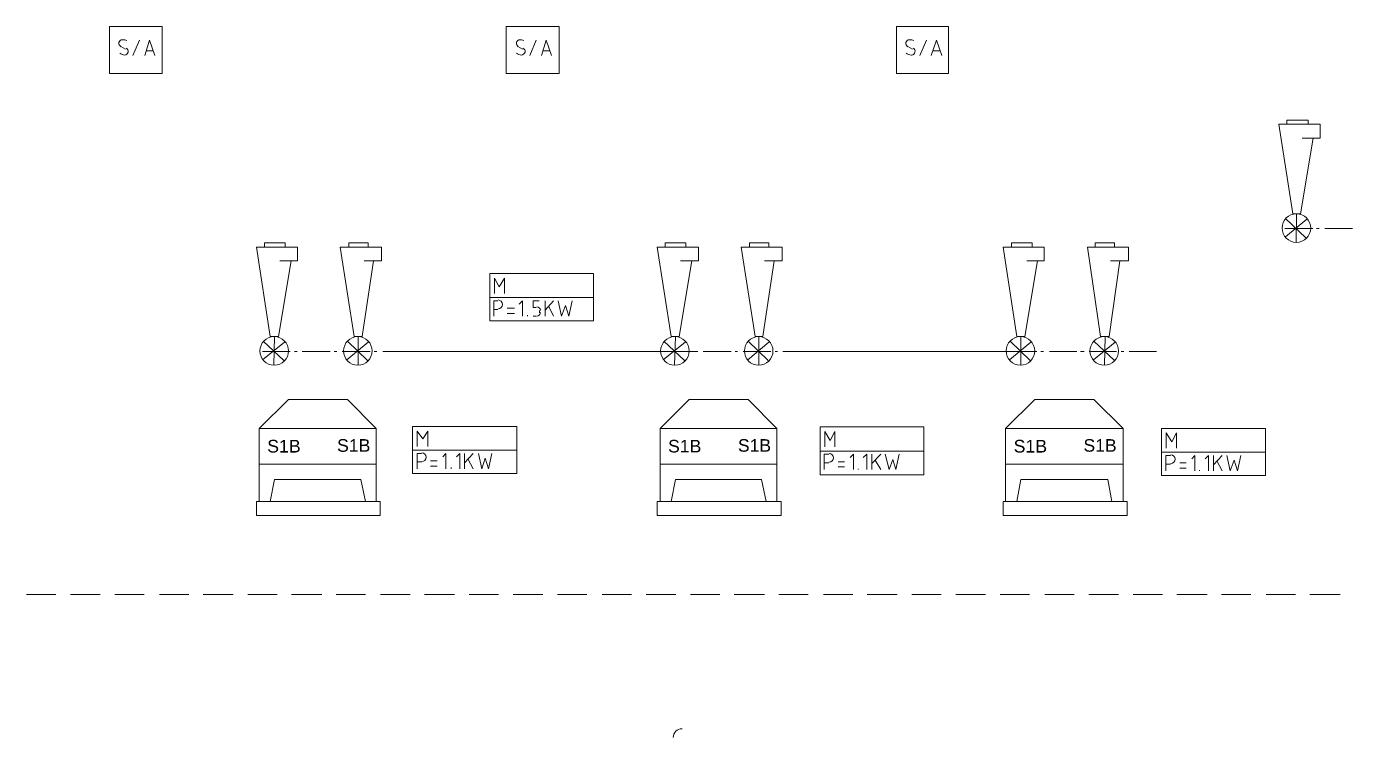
# Model space of a CAD drawing. Header units: millimetres. Extents: x 7 to 416, y 7 to 290.
# Drawn here: x 118.7 to 203.2, y 83.1 to 128.4 of the extents above; entities that cross this region are included whole.
import ezdxf

# ---------------------------------------------------------------- set-up
doc = ezdxf.new("R2010")
doc.units = ezdxf.units.MM
doc.header["$MEASUREMENT"] = 0
doc.layers.get('0').update_dxf_attribs({"linetype": 'CONTINUOUS'})
doc.styles.add('Arial$001', font='arial.ttf', dxfattribs={"height": 1.786464})

msp = doc.modelspace()

# ---------------------------------------------------------------- linework, layer by layer
at = {"color": 0, "linetype": 'Continuous', "lineweight": 15, "true_color": 0x000003}
for points in [[(124.015, 125.405), (127.357, 125.405), (127.357, 128.4), (124.015, 128.4)], [(149.298, 125.405), (152.657, 125.405), (152.657, 128.4), (149.298, 128.4)], [(174.167, 125.405), (177.476, 125.405), (177.476, 128.4), (174.167, 128.4)]]:
    msp.add_lwpolyline(points, close=True, dxfattribs=at)
for points in [[(124.726, 127.126), (125.024, 126.96), (125.024, 126.96)], [(125.504, 126.546), (125.918, 127.523), (125.918, 127.523)], [(126.265, 126.546), (126.563, 127.523), (126.894, 126.546)], [(126.811, 126.844), (126.348, 126.844), (126.348, 126.844)], [(150.026, 127.126), (150.324, 126.96), (150.324, 126.96)], [(150.787, 126.546), (151.201, 127.523), (151.201, 127.523)], [(151.548, 126.546), (151.846, 127.523), (152.177, 126.546)], [(152.094, 126.844), (151.631, 126.844), (151.631, 126.844)], [(174.895, 127.126), (175.176, 126.96), (175.176, 126.96)], [(175.656, 126.546), (176.07, 127.523), (176.07, 127.523)], [(176.368, 126.546), (176.715, 127.523), (177.046, 126.546)], [(176.963, 126.844), (176.5, 126.844), (176.5, 126.844)]]:
    msp.add_lwpolyline(points, dxfattribs=at)
at = {"color": 0, "linetype": 'Continuous', "lineweight": 5, "true_color": 0x000007}
for points in [[(199.417, 116.453), (198.523, 122.178), (200.806, 122.178)], [(199.036, 122.426), (199.036, 122.178), (199.036, 122.178)], [(199.036, 122.426), (200.393, 122.426), (200.393, 122.426)], [(200.806, 122.178), (201.154, 122.178), (201.154, 121.285), (200.012, 121.285)], [(200.393, 122.426), (200.393, 122.178), (200.393, 122.178)], [(200.724, 121.285), (199.913, 116.453), (199.417, 116.453)], [(198.953, 116.155), (200.26, 114.931), (200.26, 114.931)], [(200.31, 116.122), (198.953, 114.981), (198.953, 114.981)], [(199.632, 114.633), (199.665, 116.453), (199.665, 116.453)], [(200.691, 115.527), (198.904, 115.527), (198.904, 115.527)], [(201.104, 115.527), (200.939, 115.527), (200.939, 115.527)], [(203.222, 115.527), (201.452, 115.527), (201.452, 115.527)], [(134.257, 108.627), (133.38, 114.335), (135.663, 114.335)], [(133.876, 114.6), (133.876, 114.335), (133.876, 114.335)], [(133.876, 114.6), (135.2, 114.6), (135.2, 114.6)], [(135.663, 114.335), (135.994, 114.335), (135.994, 113.458), (134.853, 113.458)], [(135.2, 114.6), (135.2, 114.335), (135.2, 114.335)], [(139.602, 108.627), (138.708, 114.335), (141.008, 114.335)], [(139.271, 114.6), (139.271, 114.335), (139.271, 114.335)], [(139.271, 114.6), (140.495, 114.6), (140.495, 114.6)], [(141.008, 114.335), (141.339, 114.335), (141.339, 113.458), (140.23, 113.458)], [(140.495, 114.6), (140.495, 114.335), (140.495, 114.335)], [(159.805, 108.627), (158.911, 114.335), (161.211, 114.335)], [(159.424, 114.6), (159.424, 114.335), (159.424, 114.335)], [(159.424, 114.6), (160.731, 114.6), (160.731, 114.6)], [(161.211, 114.335), (161.542, 114.335), (161.542, 113.458), (160.4, 113.458)], [(160.731, 114.6), (160.731, 114.335), (160.731, 114.335)], [(165.149, 108.627), (164.256, 114.335), (166.539, 114.335)], [(164.802, 114.6), (164.802, 114.335), (164.802, 114.335)], [(164.802, 114.6), (166.026, 114.6), (166.026, 114.6)], [(166.539, 114.335), (166.886, 114.335), (166.886, 113.458), (165.745, 113.458)], [(166.026, 114.6), (166.026, 114.335), (166.026, 114.335)], [(181.828, 108.627), (180.951, 114.335), (183.234, 114.335)], [(181.497, 114.6), (181.497, 114.335), (181.497, 114.335)], [(181.497, 114.6), (182.804, 114.6), (182.804, 114.6)], [(183.234, 114.335), (183.565, 114.335), (183.565, 113.458), (182.473, 113.458)], [(182.804, 114.6), (182.804, 114.335), (182.804, 114.335)], [(187.172, 108.627), (186.328, 114.335), (188.612, 114.335)], [(186.825, 114.6), (186.825, 114.335), (186.825, 114.335)], [(186.825, 114.6), (188.066, 114.6), (188.066, 114.6)], [(188.612, 114.335), (188.943, 114.335), (188.943, 113.458), (187.801, 113.458)], [(188.066, 114.6), (188.066, 114.335), (188.066, 114.335)], [(135.581, 113.458), (134.77, 108.627), (134.257, 108.627)], [(140.826, 113.458), (140.114, 108.627), (139.602, 108.627)], [(161.128, 113.458), (160.318, 108.627), (159.805, 108.627)], [(166.374, 113.458), (165.645, 108.627), (165.149, 108.627)], [(183.152, 113.458), (182.341, 108.627), (181.828, 108.627)], [(188.397, 113.458), (187.718, 108.627), (187.172, 108.627)], [(135.151, 108.279), (133.761, 107.138), (133.761, 107.138)], [(133.794, 108.329), (135.117, 107.104), (135.117, 107.104)], [(134.472, 106.807), (134.522, 108.627), (134.522, 108.627)], [(140.495, 108.279), (139.138, 107.138), (139.138, 107.138)], [(139.171, 108.329), (140.445, 107.104), (140.445, 107.104)], [(139.85, 106.807), (139.85, 108.627), (139.85, 108.627)], [(160.698, 108.279), (159.292, 107.138), (159.292, 107.138)], [(159.341, 108.329), (160.648, 107.104), (160.648, 107.104)], [(160.02, 106.807), (160.069, 108.627), (160.069, 108.627)], [(166.026, 108.279), (164.686, 107.138), (164.686, 107.138)], [(164.719, 108.329), (165.993, 107.104), (165.993, 107.104)], [(165.397, 106.807), (165.397, 108.627), (165.397, 108.627)], [(182.721, 108.279), (181.364, 107.138), (181.364, 107.138)], [(181.414, 108.329), (182.688, 107.104), (182.688, 107.104)], [(182.093, 106.807), (182.093, 108.627), (182.093, 108.627)], [(188.099, 108.279), (186.709, 107.138), (186.709, 107.138)], [(186.742, 108.329), (188.066, 107.104), (188.066, 107.104)], [(187.42, 106.807), (187.47, 108.627), (187.47, 108.627)], [(135.531, 107.684), (133.761, 107.684), (133.761, 107.684)], [(135.961, 107.684), (135.796, 107.684), (135.796, 107.684)], [(138.079, 107.684), (136.292, 107.684), (136.292, 107.684)], [(138.493, 107.684), (138.327, 107.684), (138.327, 107.684)], [(140.611, 107.684), (138.84, 107.684), (138.84, 107.684)], [(141.041, 107.684), (140.876, 107.684), (140.876, 107.684)], [(161.509, 107.684), (141.422, 107.684), (141.422, 107.684)], [(161.079, 107.684), (159.292, 107.684), (159.292, 107.684)], [(161.509, 107.684), (161.327, 107.684), (161.327, 107.684)], [(163.627, 107.684), (161.84, 107.684), (161.84, 107.684)], [(164.04, 107.684), (163.875, 107.684), (163.875, 107.684)], [(166.158, 107.684), (164.388, 107.684), (164.388, 107.684)], [(166.589, 107.684), (166.423, 107.684), (166.423, 107.684)], [(181.364, 107.684), (166.92, 107.684), (166.92, 107.684)], [(183.102, 107.684), (181.364, 107.684), (181.364, 107.684)], [(183.532, 107.684), (183.367, 107.684), (183.367, 107.684)], [(185.65, 107.684), (183.913, 107.684), (183.913, 107.684)], [(186.113, 107.684), (185.898, 107.684), (185.898, 107.684)], [(188.182, 107.684), (186.444, 107.684), (186.444, 107.684)], [(188.661, 107.684), (188.479, 107.684), (188.479, 107.684)], [(190.73, 107.684), (188.992, 107.684), (188.992, 107.684)], [(133.546, 102.769), (135.415, 104.606), (135.415, 104.606)], [(135.415, 104.606), (139.171, 104.606), (139.171, 104.606)], [(141.008, 102.769), (139.171, 104.606), (139.171, 104.606)], [(159.093, 102.769), (160.946, 104.606), (160.946, 104.606)], [(160.946, 104.606), (164.719, 104.606), (164.719, 104.606)], [(166.539, 102.769), (164.719, 104.606), (164.719, 104.606)], [(181.116, 102.769), (182.969, 104.606), (182.969, 104.606)], [(182.969, 104.606), (186.742, 104.606), (186.742, 104.606)], [(188.612, 102.769), (186.742, 104.606), (186.742, 104.606)], [(133.546, 98.12), (133.546, 102.769), (141.008, 102.769), (141.008, 98.12)], [(159.093, 98.12), (159.093, 102.769), (166.539, 102.769), (166.539, 98.12)], [(181.116, 98.12), (181.116, 102.769), (188.612, 102.769), (188.612, 98.12)], [(133.546, 100.486), (141.008, 100.486), (141.008, 100.486)], [(159.093, 100.486), (166.539, 100.486), (166.539, 100.486)], [(181.116, 100.486), (188.612, 100.486), (188.612, 100.486)], [(134.522, 99.51), (134.257, 98.12), (134.257, 98.12)], [(134.522, 99.51), (140.032, 99.51), (140.032, 99.51)], [(140.032, 99.51), (140.33, 98.12), (140.33, 98.12)], [(160.069, 99.51), (159.805, 98.12), (159.805, 98.12)], [(160.069, 99.51), (165.563, 99.51), (165.563, 99.51)], [(165.563, 99.51), (165.861, 98.12), (165.861, 98.12)], [(182.093, 99.51), (181.828, 98.12), (181.828, 98.12)], [(182.093, 99.51), (187.636, 99.51), (187.636, 99.51)], [(187.636, 99.51), (187.884, 98.12), (187.884, 98.12)], [(133.38, 98.12), (133.38, 97.226), (133.38, 97.226)], [(133.38, 98.12), (141.256, 98.12), (141.256, 98.12)], [(141.256, 98.12), (141.256, 97.226), (141.256, 97.226)], [(158.911, 98.12), (158.911, 97.226), (158.911, 97.226)], [(158.911, 98.12), (166.804, 98.12), (166.804, 98.12)], [(166.804, 98.12), (166.804, 97.226), (166.804, 97.226)], [(180.951, 98.12), (180.951, 97.226), (180.951, 97.226)], [(180.951, 98.12), (188.86, 98.12), (188.86, 98.12)], [(188.86, 98.12), (188.86, 97.226), (188.86, 97.226)], [(133.38, 97.226), (141.256, 97.226), (141.256, 97.226)], [(135.415, 97.226), (139.171, 97.226), (139.171, 97.226)], [(158.911, 97.226), (166.804, 97.226), (166.804, 97.226)], [(160.946, 97.226), (164.719, 97.226), (164.719, 97.226)], [(180.951, 97.226), (188.86, 97.226), (188.86, 97.226)], [(182.969, 97.226), (186.742, 97.226), (186.742, 97.226)]]:
    msp.add_lwpolyline(points, dxfattribs=at)
at = {"color": 0, "linetype": 'Continuous', "lineweight": 15, "true_color": 0x000005}
for points in [[(148.239, 109.636), (154.857, 109.636), (154.857, 112.648), (148.239, 112.648)], [(143.324, 99.89), (149.976, 99.89), (149.976, 102.902), (143.324, 102.902)], [(169.302, 99.808), (175.904, 99.808), (175.904, 102.869), (169.302, 102.869)], [(191.061, 99.774), (197.679, 99.774), (197.679, 102.769), (191.061, 102.769)]]:
    msp.add_lwpolyline(points, close=True, dxfattribs=at)
for points in [[(148.537, 111.373), (148.537, 112.35), (148.834, 111.804), (149.182, 112.35), (149.182, 111.373)], [(148.239, 111.125), (154.857, 111.125), (154.857, 111.125)], [(148.503, 109.934), (148.503, 110.91), (148.752, 110.91)], [(150.324, 109.934), (150.324, 110.91), (150.108, 110.695)], [(151.201, 110.48), (151.002, 110.48), (151.002, 110.91), (151.383, 110.91)], [(151.763, 109.934), (151.763, 110.91), (151.763, 110.91)], [(152.309, 110.91), (151.763, 110.314), (151.763, 110.314)], [(152.607, 110.91), (152.822, 109.934), (153.07, 110.612), (153.285, 109.934), (153.5, 110.91)], [(148.752, 110.364), (148.503, 110.364), (148.503, 110.364)], [(149.811, 110.447), (149.347, 110.447), (149.347, 110.447)], [(149.347, 110.099), (149.811, 110.099), (149.811, 110.099)], [(150.654, 109.934), (150.654, 109.984), (150.654, 109.984)], [(151.002, 109.934), (151.201, 109.934), (151.201, 109.934)], [(151.416, 110.149), (151.416, 110.281), (151.416, 110.281)], [(151.978, 110.579), (152.309, 109.934), (152.309, 109.934)], [(143.622, 101.628), (143.622, 102.604), (143.97, 102.108), (144.301, 102.604), (144.301, 101.628)], [(169.6, 101.595), (169.6, 102.571), (169.931, 102.008), (170.229, 102.571), (170.229, 101.595)], [(191.358, 101.512), (191.358, 102.488), (191.706, 101.925), (192.004, 102.488), (192.004, 101.512)], [(143.324, 101.379), (149.976, 101.379), (149.976, 101.379)], [(143.622, 100.188), (143.622, 101.164), (143.887, 101.164)], [(143.887, 100.651), (143.622, 100.651), (143.622, 100.651)], [(144.896, 100.701), (144.466, 100.701), (144.466, 100.701)], [(145.442, 100.188), (145.442, 101.164), (145.244, 100.949)], [(146.336, 100.188), (146.336, 101.164), (146.121, 100.949)], [(146.634, 100.188), (146.634, 101.164), (146.634, 101.164)], [(147.18, 101.164), (146.634, 100.569), (146.634, 100.569)], [(146.849, 100.833), (147.18, 100.188), (147.18, 100.188)], [(147.527, 101.164), (147.742, 100.188), (147.941, 100.867), (148.156, 100.188), (148.371, 101.164)], [(169.302, 101.33), (175.904, 101.33), (175.904, 101.33)], [(169.55, 100.155), (169.55, 101.131), (169.848, 101.131)], [(169.848, 100.569), (169.55, 100.569), (169.55, 100.569)], [(170.858, 100.651), (170.444, 100.651), (170.444, 100.651)], [(171.42, 100.155), (171.42, 101.131), (171.205, 100.916)], [(172.264, 100.155), (172.264, 101.131), (172.049, 100.916)], [(172.595, 100.155), (172.595, 101.131), (172.595, 101.131)], [(173.158, 101.131), (172.595, 100.536), (172.595, 100.536)], [(172.81, 100.751), (173.158, 100.155), (173.158, 100.155)], [(173.439, 101.131), (173.704, 100.155), (173.919, 100.784), (174.117, 100.155), (174.332, 101.131)], [(191.061, 101.247), (197.679, 101.247), (197.679, 101.247)], [(191.325, 100.072), (191.325, 101.049), (191.623, 101.049)], [(192.633, 100.569), (192.219, 100.569), (192.219, 100.569)], [(193.179, 100.072), (193.179, 101.049), (192.98, 100.833)], [(194.039, 100.072), (194.039, 101.049), (193.824, 100.833)], [(194.37, 100.072), (194.37, 101.049), (194.37, 101.049)], [(194.916, 101.049), (194.37, 100.453), (194.37, 100.453)], [(194.585, 100.701), (194.916, 100.072), (194.916, 100.072)], [(195.214, 101.049), (195.429, 100.072), (195.677, 100.751), (195.892, 100.072), (196.107, 101.049)], [(144.466, 100.37), (144.896, 100.37), (144.896, 100.37)], [(145.79, 100.188), (145.79, 100.271), (145.79, 100.271)], [(170.444, 100.32), (170.858, 100.32), (170.858, 100.32)], [(171.718, 100.155), (171.718, 100.188), (171.718, 100.188)], [(191.623, 100.486), (191.325, 100.486), (191.325, 100.486)], [(192.219, 100.238), (192.633, 100.238), (192.633, 100.238)], [(193.476, 100.072), (193.476, 100.105), (193.476, 100.105)]]:
    msp.add_lwpolyline(points, dxfattribs=at)
at = {"color": 0, "linetype": 'Continuous', "lineweight": 20, "true_color": 0xbababa}
for points in [[(118.72, 92.18), (120.59, 92.18), (120.59, 92.18)], [(121.516, 92.18), (123.419, 92.18), (123.419, 92.18)], [(124.346, 92.18), (126.216, 92.18), (126.216, 92.18)], [(127.192, 92.18), (129.061, 92.18), (129.061, 92.18)], [(129.988, 92.18), (131.891, 92.18), (131.891, 92.18)], [(132.818, 92.18), (134.687, 92.18), (134.687, 92.18)], [(135.614, 92.18), (137.533, 92.18), (137.533, 92.18)], [(138.46, 92.18), (140.33, 92.18), (140.33, 92.18)], [(141.289, 92.18), (143.159, 92.18), (143.159, 92.18)], [(144.086, 92.18), (146.005, 92.18), (146.005, 92.18)], [(146.932, 92.18), (148.801, 92.18), (148.801, 92.18)], [(149.728, 92.18), (151.631, 92.18), (151.631, 92.18)], [(152.557, 92.18), (154.427, 92.18), (154.427, 92.18)], [(155.403, 92.18), (157.273, 92.18), (157.273, 92.18)], [(158.2, 92.18), (160.102, 92.18), (160.102, 92.18)], [(161.029, 92.18), (162.899, 92.18), (162.899, 92.18)], [(163.825, 92.18), (165.745, 92.18), (165.745, 92.18)], [(166.671, 92.18), (168.541, 92.18), (168.541, 92.18)], [(169.501, 92.18), (171.371, 92.18), (171.371, 92.18)], [(172.297, 92.18), (174.216, 92.18), (174.216, 92.18)], [(175.143, 92.18), (177.013, 92.18), (177.013, 92.18)], [(177.939, 92.18), (179.842, 92.18), (179.842, 92.18)], [(180.769, 92.18), (182.639, 92.18), (182.639, 92.18)], [(183.615, 92.18), (185.485, 92.18), (185.485, 92.18)], [(186.411, 92.18), (188.314, 92.18), (188.314, 92.18)], [(189.241, 92.18), (191.11, 92.18), (191.11, 92.18)], [(192.037, 92.18), (193.956, 92.18), (193.956, 92.18)], [(194.883, 92.18), (196.736, 92.18), (196.736, 92.18)], [(197.712, 92.18), (199.582, 92.18), (199.582, 92.18)], [(200.509, 92.18), (202.428, 92.18), (202.428, 92.18)]]:
    msp.add_lwpolyline(points, dxfattribs=at)
at = {"color": 0, "linetype": 'Continuous', "lineweight": 15, "true_color": 0x000003}
for points in [[(124.842, 127.556), (124.726, 127.556), (124.644, 127.49), (124.611, 127.374), (124.611, 127.374), (124.594, 127.274), (124.644, 127.159), (124.743, 127.109)], [(124.975, 126.58), (125.074, 126.58), (125.173, 126.662), (125.19, 126.762), (125.19, 126.762), (125.223, 126.861), (125.173, 126.977), (125.074, 127.026)], [(150.175, 127.556), (150.059, 127.556), (149.976, 127.49), (149.943, 127.374), (149.943, 127.374), (149.926, 127.274), (149.976, 127.159), (150.059, 127.109)], [(150.257, 126.58), (150.357, 126.58), (150.456, 126.662), (150.489, 126.762), (150.489, 126.762), (150.506, 126.861), (150.456, 126.977), (150.357, 127.026)], [(174.994, 127.556), (174.878, 127.556), (174.796, 127.49), (174.763, 127.374), (174.763, 127.374), (174.746, 127.274), (174.796, 127.159), (174.895, 127.109)], [(175.127, 126.58), (175.226, 126.58), (175.325, 126.662), (175.342, 126.762), (175.342, 126.762), (175.375, 126.861), (175.325, 126.977), (175.226, 127.026)]]:
    msp.add_open_spline(points, degree=3, knots=[0, 0, 0, 0, 0.125, 0.125, 0.125, 0.125, 1, 1, 1, 1], dxfattribs=at)
for points in [[(125.123, 127.506), (125.041, 127.539), (124.941, 127.556), (124.842, 127.556)], [(150.406, 127.506), (150.324, 127.539), (150.224, 127.556), (150.142, 127.556)], [(175.275, 127.506), (175.193, 127.539), (175.093, 127.556), (174.994, 127.556)], [(124.66, 126.695), (124.759, 126.629), (124.875, 126.596), (124.991, 126.58)], [(149.943, 126.695), (150.042, 126.629), (150.158, 126.596), (150.274, 126.58)], [(174.779, 126.695), (174.862, 126.629), (174.978, 126.596), (175.093, 126.58)]]:
    msp.add_open_spline(points, degree=3, dxfattribs=at)
at = {"color": 0, "linetype": 'Continuous', "lineweight": 5, "true_color": 0x000007}
for points in [[(200.558, 115.543), (200.558, 116.056), (200.145, 116.453), (199.648, 116.453), (199.648, 116.453), (199.135, 116.453), (198.738, 116.056), (198.738, 115.543), (198.738, 115.543), (198.738, 115.047), (199.135, 114.633), (199.648, 114.633), (199.648, 114.633), (200.145, 114.633), (200.558, 115.047), (200.558, 115.543)], [(135.415, 107.717), (135.415, 108.213), (135.002, 108.627), (134.505, 108.627), (134.505, 108.627), (133.992, 108.627), (133.595, 108.213), (133.595, 107.717), (133.595, 107.717), (133.595, 107.204), (133.992, 106.807), (134.505, 106.807), (134.505, 106.807), (135.002, 106.807), (135.415, 107.204), (135.415, 107.717)], [(140.743, 107.717), (140.743, 108.213), (140.346, 108.627), (139.833, 108.627), (139.833, 108.627), (139.337, 108.627), (138.923, 108.213), (138.923, 107.717), (138.923, 107.717), (138.923, 107.204), (139.337, 106.807), (139.833, 106.807), (139.833, 106.807), (140.346, 106.807), (140.743, 107.204), (140.743, 107.717)], [(160.946, 107.717), (160.946, 108.213), (160.549, 108.627), (160.036, 108.627), (160.036, 108.627), (159.54, 108.627), (159.126, 108.213), (159.126, 107.717), (159.126, 107.717), (159.126, 107.204), (159.54, 106.807), (160.036, 106.807), (160.036, 106.807), (160.549, 106.807), (160.946, 107.204), (160.946, 107.717)], [(166.291, 107.717), (166.291, 108.213), (165.877, 108.627), (165.381, 108.627), (165.381, 108.627), (164.868, 108.627), (164.471, 108.213), (164.471, 107.717), (164.471, 107.717), (164.471, 107.204), (164.868, 106.807), (165.381, 106.807), (165.381, 106.807), (165.877, 106.807), (166.291, 107.204), (166.291, 107.717)], [(182.969, 107.717), (182.969, 108.213), (182.572, 108.627), (182.059, 108.627), (182.059, 108.627), (181.563, 108.627), (181.149, 108.213), (181.149, 107.717), (181.149, 107.717), (181.149, 107.204), (181.563, 106.807), (182.059, 106.807), (182.059, 106.807), (182.572, 106.807), (182.969, 107.204), (182.969, 107.717)], [(188.314, 107.717), (188.314, 108.213), (187.9, 108.627), (187.404, 108.627), (187.404, 108.627), (186.908, 108.627), (186.494, 108.213), (186.494, 107.717), (186.494, 107.717), (186.494, 107.204), (186.908, 106.807), (187.404, 106.807), (187.404, 106.807), (187.9, 106.807), (188.314, 107.204), (188.314, 107.717)]]:
    msp.add_open_spline(points, degree=3, knots=[0, 0, 0, 0, 0.0625, 0.0625, 0.0625, 0.0625, 0.125, 0.125, 0.125, 0.125, 0.1875, 0.1875, 0.1875, 0.1875, 1, 1, 1, 1], dxfattribs=at)
at = {"color": 0, "linetype": 'Continuous', "lineweight": 15, "true_color": 0x000005}
for points in [[(148.768, 110.397), (148.917, 110.397), (149.049, 110.53), (149.049, 110.679), (149.049, 110.679), (149.049, 110.827), (148.917, 110.96), (148.768, 110.96)], [(143.904, 100.651), (144.052, 100.651), (144.185, 100.784), (144.185, 100.933), (144.185, 100.933), (144.185, 101.082), (144.052, 101.214), (143.904, 101.214)], [(169.865, 100.618), (170.014, 100.618), (170.146, 100.734), (170.146, 100.9), (170.146, 100.9), (170.146, 101.049), (170.014, 101.164), (169.865, 101.164)], [(191.64, 100.536), (191.789, 100.536), (191.921, 100.651), (191.921, 100.8), (191.921, 100.8), (191.921, 100.966), (191.789, 101.082), (191.64, 101.082)]]:
    msp.add_open_spline(points, degree=3, knots=[0, 0, 0, 0, 0.125, 0.125, 0.125, 0.125, 1, 1, 1, 1], dxfattribs=at)
for points in [[(151.465, 110.298), (151.465, 110.43), (151.366, 110.53), (151.234, 110.53)], [(151.234, 109.934), (151.366, 109.934), (151.465, 110.033), (151.465, 110.166)]]:
    msp.add_open_spline(points, degree=3, dxfattribs=at)
at = {"color": 0, "linetype": 'Continuous', "lineweight": 15, "true_color": 0x000006}
msp.add_open_spline([(160.5, 83.625), (160.185, 83.625), (159.937, 83.377), (159.937, 83.063)], degree=3, dxfattribs=at)

# ---------------------------------------------------------------- texts
at = {"color": 0, "true_color": 0x000007, "style": 'Arial$001'}
for height, p in [(0.8082, (134.058, 101.234)), (0.806, (138.509, 101.282)), (0.8028, (159.606, 101.238)), (0.8006, (164.057, 101.287)), (0.8082, (181.629, 101.234)), (0.8006, (186.08, 101.287))]:
    msp.add_text('S1B', height=height, dxfattribs=at).set_placement(p)

doc.saveas('drawing.dxf')
